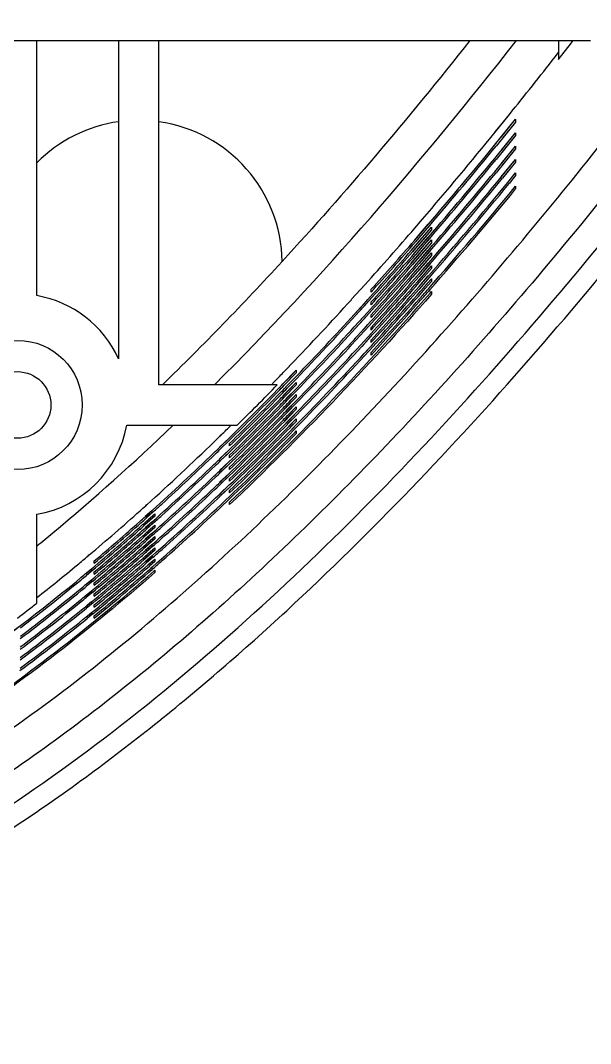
# Model space of a CAD drawing. Header units: millimetres. Extents: x 480 to 3134, y 272 to 1195.
# Drawn here: x 976.3 to 1004.5, y 321.3 to 372 of the extents above; entities that cross this region are included whole.
import ezdxf

# ---------------------------------------------------------------- set-up
doc = ezdxf.new("R2010")
doc.units = ezdxf.units.MM

msp = doc.modelspace()

# ---------------------------------------------------------------- linework, layer by layer
at = {"color": 7, "linetype": 'Continuous'}
for p, q in [((961.18, 370.982), (1004.548, 370.982)), ((977.137, 358.354), (977.137, 370.982)), ((981.18, 370.982), (981.18, 355.229)), ((983.18, 353.938), (983.18, 370.982)), ((1002.958, 370.982), (1002.958, 370.047)), ((1002.79, 370.18), (1002.958, 370.392)), ((1002.792, 370.179), (1002.958, 370.392)), ((999.8, 365.809), (1000.835, 367.086)), ((999.829, 366.456), (1000.532, 367.326)), ((1000.836, 366.948), (999.868, 365.754)), ((1000.09, 366.778), (1000.528, 367.33)), ((1000.124, 366.206), (1000.835, 367.086)), ((1000.836, 366.948), (1000.192, 366.151)), ((1000.835, 367.086), (1000.836, 366.948)), ((999.802, 365.15), (1000.838, 366.422)), ((999.826, 366.458), (1000.09, 366.778)), ((1000.126, 365.545), (1000.838, 366.422)), ((1000.838, 366.422), (1000.838, 366.283)), ((1000.838, 366.283), (999.87, 365.095)), ((1000.838, 366.283), (1000.194, 365.49)), ((999.803, 364.491), (1000.84, 365.758)), ((1000.84, 365.62), (999.871, 364.436)), ((1000.127, 364.885), (1000.84, 365.758)), ((1000.84, 365.62), (1000.195, 364.83)), ((1000.84, 365.758), (1000.84, 365.62)), ((1000.122, 364.23), (1000.841, 365.095)), ((1000.128, 364.226), (1000.841, 365.095)), ((1000.841, 364.958), (1000.19, 364.175)), ((1000.841, 364.958), (1000.195, 364.171)), ((1000.841, 365.095), (1000.841, 364.958)), ((1000.447, 363.962), (1000.841, 364.434)), ((1000.451, 363.959), (1000.841, 364.434)), ((1000.841, 364.434), (1000.841, 364.296)), ((1000.841, 364.296), (1000.515, 363.906)), ((1000.841, 364.296), (1000.518, 363.903)), ((1000.772, 363.692), (1000.84, 363.773)), ((1000.773, 363.691), (1000.84, 363.773)), ((1000.84, 363.773), (1000.84, 363.635)), ((995.828, 361.085), (996.52, 361.888)), ((995.845, 361.696), (996.229, 362.142)), ((996.053, 361.345), (996.516, 361.891)), ((996.582, 361.835), (996.054, 361.212)), ((996.587, 361.831), (996.054, 361.212)), ((995.66, 360.595), (996.68, 361.752)), ((996.68, 361.618), (995.726, 360.537)), ((995.826, 361.087), (996.053, 361.345)), ((995.985, 360.947), (996.68, 361.752)), ((996.68, 361.618), (996.051, 360.889)), ((996.68, 361.752), (996.68, 361.618)), ((995.662, 359.96), (996.68, 361.109)), ((995.671, 360.585), (995.985, 360.947)), ((996.68, 360.976), (995.729, 359.903)), ((996.051, 360.889), (995.737, 360.528)), ((995.83, 360.449), (996.52, 361.245)), ((996.054, 361.212), (995.892, 361.029)), ((996.054, 361.212), (995.894, 361.028)), ((995.987, 360.31), (996.68, 361.109)), ((996.68, 360.976), (996.053, 360.252)), ((996.055, 360.707), (996.516, 361.249)), ((996.582, 361.192), (996.055, 360.575)), ((996.587, 361.189), (996.055, 360.575)), ((996.68, 361.109), (996.68, 360.976)), ((995.665, 359.328), (996.68, 360.468)), ((995.673, 359.951), (995.987, 360.31)), ((996.68, 360.335), (995.731, 359.27)), ((995.828, 360.451), (996.055, 360.707)), ((995.832, 359.814), (996.521, 360.605)), ((996.055, 360.575), (995.894, 360.393)), ((996.055, 360.575), (995.896, 360.391)), ((995.988, 359.675), (996.68, 360.468)), ((996.68, 360.335), (996.054, 359.617)), ((996.057, 360.071), (996.517, 360.608)), ((996.583, 360.552), (996.057, 359.939)), ((996.587, 360.548), (996.057, 359.939)), ((996.68, 360.468), (996.68, 360.335)), ((996.053, 360.252), (995.739, 359.893)), ((995.83, 359.816), (996.057, 360.071)), ((995.834, 359.181), (996.521, 359.966)), ((996.057, 359.939), (995.896, 359.758)), ((996.057, 359.939), (995.897, 359.756)), ((995.982, 359.049), (996.68, 359.829)), ((995.99, 359.041), (996.68, 359.829)), ((996.058, 359.437), (996.517, 359.969)), ((996.583, 359.913), (996.059, 359.304)), ((996.587, 359.909), (996.059, 359.304)), ((996.68, 359.829), (996.68, 359.696)), ((995.675, 359.318), (995.988, 359.675)), ((996.054, 359.617), (995.741, 359.261)), ((995.832, 359.183), (996.058, 359.437)), ((996.059, 359.304), (995.898, 359.125)), ((996.059, 359.304), (995.899, 359.123)), ((996.68, 359.696), (996.048, 358.99)), ((996.68, 359.696), (996.055, 358.984)), ((996.059, 358.803), (996.517, 359.333)), ((996.059, 358.803), (996.521, 359.329)), ((996.583, 359.276), (996.06, 358.672)), ((996.587, 359.272), (996.06, 358.672)), ((992.698, 358.158), (993.393, 358.91)), ((996.298, 358.768), (996.68, 359.192)), ((996.303, 358.763), (996.68, 359.192)), ((996.68, 359.059), (996.364, 358.709)), ((996.68, 359.059), (996.368, 358.705)), ((996.68, 359.192), (996.68, 359.059)), ((993.68, 358.52), (993.68, 358.65)), ((996.452, 358.622), (996.518, 358.698)), ((996.456, 358.619), (996.522, 358.694)), ((996.583, 358.641), (996.518, 358.565)), ((996.588, 358.637), (996.522, 358.562)), ((996.614, 358.484), (996.68, 358.557)), ((996.615, 358.483), (996.68, 358.557)), ((996.68, 358.557), (996.68, 358.424)), ((992.843, 357.427), (993.334, 357.954)), ((992.85, 357.421), (993.522, 358.162)), ((993.336, 357.826), (992.908, 357.368)), ((993.588, 358.105), (992.914, 357.362)), ((993.334, 357.954), (993.52, 358.165)), ((993.584, 358.108), (993.336, 357.826)), ((993.68, 357.894), (993.68, 358.024)), ((992.845, 356.809), (993.337, 357.334)), ((992.852, 356.803), (993.523, 357.538)), ((993.588, 357.481), (992.916, 356.744)), ((993.337, 357.334), (993.52, 357.541)), ((993.585, 357.484), (993.338, 357.206)), ((993.68, 357.27), (993.68, 357.399)), ((992.854, 356.187), (993.523, 356.916)), ((993.338, 357.206), (992.91, 356.749)), ((993.588, 356.858), (992.918, 356.127)), ((993.34, 356.715), (993.521, 356.918)), ((993.585, 356.861), (993.341, 356.587)), ((993.68, 356.647), (993.68, 356.777)), ((992.847, 356.193), (993.34, 356.715)), ((993.341, 356.587), (992.912, 356.133)), ((993.16, 355.901), (993.524, 356.296)), ((993.589, 356.237), (993.224, 355.841)), ((993.342, 356.098), (993.521, 356.298)), ((993.585, 356.241), (993.344, 355.971)), ((993.157, 355.903), (993.342, 356.098)), ((993.344, 355.971), (993.222, 355.842)), ((993.68, 356.027), (993.68, 356.156)), ((993.345, 355.483), (993.521, 355.679)), ((993.345, 355.483), (993.524, 355.677)), ((993.585, 355.622), (993.347, 355.356)), ((993.589, 355.619), (993.347, 355.356)), ((993.68, 355.408), (993.68, 355.537)), ((989.628, 354.867), (989.691, 354.934)), ((989.636, 354.86), (989.699, 354.925)), ((989.313, 353.985), (989.98, 354.659)), ((989.322, 353.977), (989.62, 354.285)), ((989.98, 354.533), (989.376, 353.924)), ((989.98, 354.533), (989.384, 353.916)), ((989.464, 353.837), (990, 354.378)), ((989.471, 353.83), (990, 354.378)), ((990.002, 354.254), (989.527, 353.775)), ((990.002, 354.254), (989.534, 353.769)), ((989.62, 354.285), (989.98, 354.659)), ((989.98, 354.659), (989.98, 354.533)), ((989.041, 353.938), (983.18, 353.938)), ((988.745, 353.938), (988.885, 354.086)), ((988.745, 353.938), (988.887, 354.084)), ((989.315, 353.386), (989.98, 354.054)), ((989.98, 353.929), (989.378, 353.324)), ((989.98, 353.929), (989.386, 353.317)), ((989.466, 353.238), (990.003, 353.777)), ((989.473, 353.231), (990.003, 353.777)), ((989.621, 353.683), (989.98, 354.054)), ((989.98, 354.054), (989.98, 353.929)), ((989.324, 353.378), (989.621, 353.683)), ((989.98, 353.326), (989.38, 352.727)), ((989.98, 353.326), (989.388, 352.719)), ((990.004, 353.653), (989.528, 353.176)), ((990.004, 353.653), (989.535, 353.169)), ((989.617, 353.088), (989.98, 353.451)), ((989.622, 353.083), (989.98, 353.451)), ((989.98, 353.451), (989.98, 353.326)), ((989.98, 352.725), (989.381, 352.131)), ((989.98, 352.725), (989.389, 352.123)), ((989.467, 352.64), (990.006, 353.177)), ((989.474, 352.633), (990.006, 353.177)), ((990.007, 353.054), (989.53, 352.578)), ((990.007, 353.054), (989.536, 352.571)), ((989.618, 352.49), (989.98, 352.85)), ((989.623, 352.485), (989.98, 352.85)), ((989.98, 352.85), (989.98, 352.725)), ((989.468, 352.044), (990.009, 352.58)), ((989.476, 352.037), (989.771, 352.337)), ((990.01, 352.456), (989.531, 351.982)), ((990.01, 352.456), (989.537, 351.975)), ((989.619, 351.894), (989.98, 352.251)), ((989.624, 351.889), (989.98, 352.251)), ((989.771, 352.337), (990.009, 352.58)), ((989.98, 352.251), (989.98, 352.126)), ((981.588, 351.938), (987.057, 351.938)), ((989.98, 352.126), (989.681, 351.831)), ((989.98, 352.126), (989.685, 351.827)), ((989.768, 351.744), (990.011, 351.984)), ((989.771, 351.74), (990.011, 351.984)), ((990.013, 351.861), (989.83, 351.681)), ((990.013, 351.861), (989.833, 351.678)), ((986.181, 350.85), (986.65, 351.293)), ((986.188, 350.843), (986.65, 351.293)), ((986.201, 351.408), (986.262, 351.467)), ((986.208, 351.401), (986.268, 351.46)), ((986.652, 351.173), (986.242, 350.786)), ((986.652, 351.173), (986.248, 350.78)), ((989.918, 351.592), (989.98, 351.653)), ((989.919, 351.591), (989.98, 351.653)), ((989.98, 351.653), (989.98, 351.528)), ((986.183, 350.269), (986.654, 350.711)), ((986.19, 350.262), (986.654, 350.711)), ((986.68, 350.907), (986.68, 351.029)), ((986.656, 350.591), (986.244, 350.204)), ((986.536, 350.475), (986.25, 350.198)), ((986.656, 350.591), (986.536, 350.475)), ((986.68, 350.322), (986.68, 350.444)), ((986.184, 349.689), (986.657, 350.131)), ((986.191, 349.682), (986.657, 350.131)), ((986.659, 350.011), (986.245, 349.625)), ((986.659, 350.011), (986.251, 349.618)), ((986.68, 349.74), (986.68, 349.861)), ((986.186, 349.111), (986.661, 349.552)), ((986.193, 349.104), (986.661, 349.552)), ((986.663, 349.433), (986.246, 349.047)), ((986.663, 349.433), (986.252, 349.04)), ((986.68, 349.159), (986.68, 349.279)), ((986.188, 348.535), (986.665, 348.975)), ((986.194, 348.528), (986.665, 348.975)), ((986.667, 348.856), (986.248, 348.47)), ((986.667, 348.856), (986.254, 348.464)), ((986.68, 348.579), (986.68, 348.7)), ((986.476, 348.223), (986.668, 348.4)), ((986.479, 348.22), (986.668, 348.4)), ((986.67, 348.281), (986.536, 348.158)), ((986.67, 348.281), (986.538, 348.156)), ((986.68, 348.001), (986.68, 348.122)), ((982.497, 347.423), (982.835, 347.719)), ((982.508, 347.412), (982.842, 347.712)), ((982.513, 347.96), (982.571, 348.012)), ((982.525, 347.947), (982.583, 347.999)), ((982.893, 347.653), (982.556, 347.357)), ((982.899, 347.646), (982.566, 347.346)), ((977.137, 343.126), (977.137, 347.522)), ((982.98, 347.436), (982.423, 346.954)), ((982.98, 347.436), (982.488, 346.996)), ((982.499, 346.863), (982.835, 347.156)), ((982.509, 346.851), (982.842, 347.149)), ((982.643, 347.262), (982.98, 347.554)), ((982.648, 347.256), (982.98, 347.554)), ((982.98, 347.554), (982.98, 347.436)), ((982.98, 346.873), (982.425, 346.396)), ((982.488, 346.996), (982.431, 346.945)), ((982.98, 346.873), (982.49, 346.437)), ((982.893, 347.09), (982.557, 346.797)), ((982.9, 347.083), (982.567, 346.786)), ((982.644, 346.701), (982.98, 346.99)), ((982.649, 346.695), (982.98, 346.99)), ((982.98, 346.99), (982.98, 346.873)), ((982.98, 346.312), (982.427, 345.839)), ((982.49, 346.437), (982.433, 346.387)), ((982.98, 346.312), (982.492, 345.88)), ((982.501, 346.305), (982.836, 346.595)), ((982.511, 346.293), (982.843, 346.587)), ((982.893, 346.528), (982.559, 346.239)), ((982.9, 346.521), (982.569, 346.227)), ((982.645, 346.142), (982.98, 346.429)), ((982.65, 346.136), (982.98, 346.429)), ((982.98, 346.429), (982.98, 346.312)), ((982.98, 345.752), (982.429, 345.284)), ((982.492, 345.88), (982.435, 345.83)), ((982.98, 345.752), (982.494, 345.325)), ((982.502, 345.748), (982.836, 346.035)), ((982.513, 345.736), (982.843, 346.027)), ((982.894, 345.968), (982.56, 345.682)), ((982.9, 345.961), (982.57, 345.67)), ((982.647, 345.585), (982.98, 345.868)), ((982.652, 345.579), (982.98, 345.868)), ((982.98, 345.868), (982.98, 345.752)), ((979.668, 345.479), (979.724, 345.525)), ((979.679, 345.467), (979.734, 345.513)), ((979.98, 345.101), (979.98, 345.215)), ((982.494, 345.325), (982.437, 345.275)), ((982.504, 345.193), (982.837, 345.477)), ((982.515, 345.181), (982.844, 345.469)), ((982.894, 345.41), (982.562, 345.126)), ((982.9, 345.402), (982.572, 345.114)), ((982.648, 345.029), (982.98, 345.309)), ((982.653, 345.023), (982.98, 345.309)), ((982.98, 345.193), (982.705, 344.962)), ((982.98, 345.193), (982.709, 344.957)), ((982.98, 345.309), (982.98, 345.193)), ((979.531, 344.57), (979.668, 344.68)), ((979.533, 344.568), (979.842, 344.826)), ((979.9, 344.76), (979.588, 344.5)), ((979.896, 344.764), (979.66, 344.56)), ((979.668, 344.68), (979.84, 344.829)), ((979.98, 344.554), (979.98, 344.667)), ((982.78, 344.872), (982.837, 344.92)), ((982.788, 344.863), (982.844, 344.912)), ((982.894, 344.853), (982.837, 344.804)), ((982.901, 344.845), (982.844, 344.796)), ((982.923, 344.704), (982.98, 344.752)), ((982.924, 344.703), (982.98, 344.752)), ((982.98, 344.752), (982.98, 344.636)), ((979.533, 344.028), (979.661, 344.129)), ((979.535, 344.025), (979.843, 344.28)), ((979.66, 344.56), (979.587, 344.501)), ((979.9, 344.214), (979.59, 343.957)), ((979.896, 344.219), (979.653, 344.01)), ((979.661, 344.129), (979.84, 344.284)), ((979.98, 344.008), (979.98, 344.122)), ((979.535, 343.487), (979.654, 343.58)), ((979.537, 343.484), (979.843, 343.736)), ((979.653, 344.01), (979.588, 343.958)), ((979.9, 343.67), (979.591, 343.416)), ((979.896, 343.675), (979.646, 343.461)), ((979.654, 343.58), (979.84, 343.74)), ((979.98, 343.464), (979.98, 343.577)), ((979.539, 342.945), (979.844, 343.194)), ((979.646, 343.461), (979.59, 343.417)), ((979.9, 343.128), (979.593, 342.876)), ((979.896, 343.132), (979.639, 342.914)), ((979.647, 343.033), (979.841, 343.198)), ((979.537, 342.947), (979.647, 343.033)), ((979.639, 342.914), (979.592, 342.877)), ((979.897, 342.591), (979.632, 342.368)), ((979.901, 342.586), (979.632, 342.368)), ((979.64, 342.487), (979.841, 342.657)), ((979.64, 342.487), (979.844, 342.653)), ((979.98, 342.922), (979.98, 343.034)), ((979.98, 342.381), (979.98, 342.493)), ((975.852, 341.667), (976.332, 342.016)), ((975.91, 341.696), (976.332, 342.016))]:
    msp.add_line(p, q, dxfattribs=at)
at = {"color": 3, "linetype": 'Continuous'}
for radius in [3.2, 1.65]:
    msp.add_circle((976.18, 352.938), radius, dxfattribs=at)
at = {"color": 7, "linetype": 'Continuous'}
for centre, radius, start, end in [((802.953, 526.035), 253.641, 322.04853, 322.31596), ((813.103, 518.091), 240.541, 321.18748, 322.05425), ((982.18, 359.938), 7.1, 98.0967, 135.2514), ((982.18, 359.938), 7.1, 0.8644, 81.9033), ((835.426, 499.98), 211.794, 319.39712, 320.91728), ((836.375, 499.181), 210.941, 319.3933, 320.78202), ((836.375, 499.181), 211.028, 319.39343, 320.78214), ((838.188, 497.661), 208.994, 319.25256, 320.65093), ((838.188, 497.661), 209.081, 319.25269, 320.65105), ((839.975, 496.155), 207.075, 319.11123, 320.51889), ((839.975, 496.155), 207.163, 319.11136, 320.51901), ((840.867, 495.407), 206.331, 318.97202, 320.52207), ((841.75, 494.666), 205.597, 318.8325, 320.52497), ((840.867, 495.407), 206.419, 318.97215, 320.52208), ((841.749, 494.667), 205.685, 318.83264, 320.52486), ((842.623, 493.932), 204.876, 318.69271, 320.52756), ((842.622, 493.933), 204.964, 318.69285, 320.52733), ((853.878, 484.158), 187.488, 318.08439, 319.21873), ((854.685, 483.442), 186.795, 318.0818, 319.07782), ((854.849, 483.299), 186.665, 318.05119, 319.07816), ((856.325, 481.992), 184.816, 317.93162, 318.9355), ((856.326, 481.992), 184.903, 317.93196, 318.93556), ((856.259, 482.05), 185.113, 317.93271, 318.93579), ((856.42, 481.909), 184.987, 317.90199, 318.93613), ((879.391, 460.749), 149.053, 314.22552, 317.49699), ((857.867, 480.621), 183.171, 317.78199, 318.79288), ((857.867, 480.621), 183.259, 317.78235, 318.79294), ((857.806, 480.676), 183.463, 317.78309, 318.79319), ((859.381, 479.268), 181.561, 317.63185, 318.6497), ((857.963, 480.536), 183.341, 317.75226, 318.79353), ((860.118, 478.611), 180.991, 317.48327, 318.65173), ((860.845, 477.962), 180.436, 317.33449, 318.65332), ((859.38, 479.269), 181.649, 317.63222, 318.64976), ((860.116, 478.613), 181.082, 317.48364, 318.65165), ((859.324, 479.319), 181.846, 317.63296, 318.65004), ((859.478, 479.181), 181.727, 317.60202, 318.65038), ((860.273, 478.47), 180.992, 317.48378, 318.61068), ((976.18, 352.938), 5.5, 24.62, 79.9736), ((860.842, 477.965), 180.528, 317.33487, 318.65308), ((860.582, 478.192), 180.663, 317.45234, 318.58072), ((854.878, 483.261), 188.626, 318.45879, 318.64017), ((855.046, 483.112), 188.489, 318.42876, 318.64042), ((870.379, 469.232), 165.238, 316.22951, 317.7583), ((861.747, 477.142), 179.427, 317.33268, 318.46661), ((862.05, 476.867), 179.105, 317.30114, 318.43651), ((871.295, 468.372), 164.577, 316.15999, 317.61141), ((871.428, 468.248), 164.482, 316.12802, 317.61186), ((872.608, 467.138), 163.194, 316.00149, 317.46068), ((872.739, 467.015), 163.102, 315.96945, 317.46114), ((873.901, 465.917), 161.835, 315.84261, 317.30949), ((874.03, 465.795), 161.745, 315.8105, 317.30996), ((874.528, 465.326), 161.392, 315.68624, 317.31156), ((874.656, 465.206), 161.304, 315.65412, 317.31191), ((875.403, 464.497), 160.606, 315.52851, 317.25283), ((875.661, 464.251), 160.337, 315.4957, 317.2219), ((877.663, 462.306), 155.187, 316.02021, 316.18195), ((879.124, 460.895), 153.155, 315.78085, 316.02037), ((884.103, 456.027), 146.404, 314.68587, 315.78825), ((880.128, 459.918), 152.14, 315.70522, 315.86612), ((880.116, 459.93), 152.245, 315.70535, 315.86604), ((880.121, 459.925), 152.36, 315.70538, 315.86586), ((880.108, 459.937), 152.466, 315.70542, 315.86569), ((885.432, 454.71), 144.708, 314.38446, 315.71468), ((885.549, 454.594), 144.63, 314.35071, 315.71532), ((885.669, 454.475), 144.583, 314.31765, 315.71584), ((885.788, 454.356), 144.502, 314.28286, 315.71643), ((881.323, 458.751), 150.89, 315.54414, 315.70545), ((881.311, 458.762), 150.993, 315.54426, 315.70537), ((881.313, 458.761), 151.113, 315.54428, 315.70516), ((886.562, 453.578), 143.527, 314.21675, 315.55364), ((886.678, 453.462), 143.451, 314.18295, 315.55427), ((886.797, 453.343), 143.404, 314.14788, 315.5548), ((886.915, 453.225), 143.325, 314.11301, 315.55539), ((882.501, 457.594), 149.657, 315.38265, 315.54436), ((882.49, 457.605), 149.76, 315.38277, 315.54428), ((881.3, 458.773), 151.218, 315.54431, 315.70498), ((881.261, 458.811), 151.395, 315.54436, 315.70467), ((887.675, 452.456), 142.366, 314.0487, 315.39218), ((887.789, 452.342), 142.292, 314.01485, 315.39282), ((888.228, 451.9), 142.001, 313.88295, 315.39502), ((887.908, 452.222), 142.245, 313.97772, 315.39335), ((888.023, 452.106), 142.168, 313.94277, 315.39393), ((882.489, 457.605), 149.883, 315.38276, 315.54403), ((882.477, 457.617), 149.987, 315.38279, 315.54385), ((882.442, 457.652), 150.159, 315.38286, 315.54356), ((976.18, 352.938), 5.5, 280.0264, 349.5243), ((903.866, 435.393), 115.62, 309.82887, 313.79606), ((889.203, 450.892), 138.954, 314.31006, 314.59152), ((888.339, 451.788), 141.93, 313.84913, 315.3955), ((888.771, 451.353), 141.649, 313.71723, 315.39712), ((888.881, 451.243), 141.581, 313.68343, 315.39744), ((888.461, 451.666), 141.88, 313.80994, 315.39586), ((888.575, 451.551), 141.805, 313.77498, 315.39629), ((889.006, 451.116), 141.524, 313.64212, 315.39764), ((889.119, 451.002), 141.451, 313.60716, 315.39791), ((890.967, 449.085), 136.429, 314.10511, 314.27463), ((889.306, 450.814), 141.309, 313.55153, 315.39845), ((889.413, 450.705), 141.243, 313.51776, 315.39862), ((897.41, 442.368), 127.122, 312.06808, 314.12682), ((892.045, 447.971), 135.266, 313.9362, 314.10575), ((892.036, 447.98), 135.366, 313.93614, 314.10546), ((897.893, 441.845), 126.796, 312.064, 313.95411), ((897.207, 442.571), 127.883, 312.32702, 313.94942), ((893.085, 446.892), 134.186, 313.76557, 313.93546), ((893.078, 446.899), 134.284, 313.7655, 313.93516), ((898.827, 440.84), 125.844, 311.88324, 313.78345), ((898.148, 441.564), 126.924, 312.14951, 313.77873), ((894.107, 445.825), 133.128, 313.59461, 313.76481), ((899.74, 439.852), 124.918, 311.70232, 313.61245), ((899.068, 440.572), 125.99, 311.97187, 313.6077), ((894.1, 445.832), 133.225, 313.59453, 313.7645), ((900.633, 438.879), 124.016, 311.52128, 313.44112), ((899.969, 439.595), 125.08, 311.79412, 313.43634), ((895.109, 444.772), 132.094, 313.42333, 313.59382), ((895.103, 444.778), 132.189, 313.42325, 313.59351), ((901.074, 438.403), 123.786, 311.34365, 313.44374), ((901.509, 437.93), 123.563, 311.16622, 313.44545), ((900.41, 439.12), 124.851, 311.61934, 313.43824), ((900.846, 438.648), 124.628, 311.44479, 313.43923), ((907.333, 431.364), 112.304, 310.14207, 311.84009), ((903.348, 435.855), 118.308, 311.82708, 312.00856), ((902.007, 437.342), 120.784, 312.04562, 312.31387), ((907.746, 430.886), 112.059, 310.13626, 311.65932), ((904.143, 434.967), 117.503, 311.64901, 311.82963), ((904.141, 434.969), 117.593, 311.64907, 311.82941), ((904.081, 435.036), 117.805, 311.65075, 311.82977), ((902.864, 436.393), 119.925, 311.86488, 312.13642), ((913.164, 424.459), 101.268, 309.17732, 309.75143), ((908.126, 430.45), 111.691, 309.94864, 311.66397), ((908.501, 430.01), 111.199, 309.94661, 311.48081), ((907.827, 430.793), 112.023, 310.0975, 311.65992), ((908.503, 430.009), 111.32, 309.9476, 311.47837), ((904.913, 434.101), 116.642, 311.47034, 311.6505), ((904.961, 434.047), 116.691, 311.46807, 311.64877), ((904.959, 434.049), 116.781, 311.46812, 311.64855), ((904.893, 434.123), 117.003, 311.46984, 311.6489), ((903.701, 435.462), 119.092, 311.684, 311.95884), ((908.876, 429.578), 110.959, 309.76, 311.48306), ((909.245, 429.144), 110.477, 309.75799, 311.29988), ((908.582, 429.917), 111.286, 309.90885, 311.47896), ((905.709, 433.201), 115.859, 311.2894, 311.46958), ((905.761, 433.142), 115.902, 311.28704, 311.4678), ((905.759, 433.144), 115.993, 311.28709, 311.46757), ((905.69, 433.222), 116.219, 311.28886, 311.46794), ((904.519, 434.545), 118.283, 311.503, 311.78117), ((909.612, 428.718), 110.247, 309.57144, 311.30207), ((909.973, 428.29), 109.774, 309.56945, 311.11889), ((909.245, 429.144), 110.6, 309.75899, 311.29734), ((909.323, 429.054), 110.568, 309.72025, 311.29792), ((906.49, 432.312), 115.095, 311.10839, 311.28859), ((906.543, 432.251), 115.135, 311.10596, 311.28675), ((906.541, 432.253), 115.226, 311.106, 311.28651), ((905.319, 433.644), 117.497, 311.3219, 311.60343), ((911.975, 425.89), 105.127, 309.71356, 309.90256), ((911.262, 426.743), 106.239, 309.90256, 310.09008), ((910.332, 427.871), 109.554, 309.38298, 311.12102), ((910.334, 427.868), 109.638, 309.38376, 311.12075), ((909.971, 428.292), 109.899, 309.57046, 311.11625), ((910.047, 428.203), 109.869, 309.53174, 311.11683), ((910.335, 427.867), 109.759, 309.38476, 311.1186), ((910.41, 427.78), 109.731, 309.34612, 311.11894), ((906.472, 432.333), 115.454, 311.10782, 311.2869), ((906.101, 432.756), 116.733, 311.14073, 311.42564), ((914.819, 422.441), 100.656, 308.25163, 309.72259), ((910.688, 427.454), 109.425, 309.19771, 311.12201), ((910.69, 427.452), 109.51, 309.1985, 311.12142), ((910.693, 427.449), 109.627, 309.19948, 311.11981), ((910.767, 427.362), 109.601, 309.16094, 311.11991), ((916.647, 420.177), 98.43, 307.32153, 309.5529), ((916.577, 420.265), 98.456, 307.36773, 309.55246), ((912.531, 425.221), 104.853, 309.53229, 309.71776), ((912.521, 425.233), 104.956, 309.53186, 309.71695), ((917.25, 419.415), 97.877, 307.11934, 309.36465), ((917.182, 419.501), 97.9, 307.16554, 309.36424), ((913.205, 424.406), 104.215, 309.34406, 309.52934), ((913.196, 424.417), 104.317, 309.34362, 309.52853), ((918.621, 417.632), 94.738, 307.40888, 308.14553), ((917.838, 418.667), 97.346, 306.91751, 309.17652), ((917.771, 418.752), 97.366, 306.96369, 309.17613), ((913.864, 423.604), 103.596, 309.15597, 309.34104), ((913.856, 423.614), 103.697, 309.15551, 309.34021), ((918.122, 418.31), 97.308, 306.71993, 309.1768), ((918.056, 418.393), 97.327, 306.76594, 309.17674), ((918.645, 417.638), 96.876, 306.51948, 309.01605), ((918.513, 417.809), 97.005, 306.56632, 309.061)]:
    msp.add_arc(centre, radius, start, end, dxfattribs=at)
for points in [[(1038.5, 413.194), (1035.681, 408.311), (1030.041, 398.839), (1021.57, 385.588), (1013.086, 373.381), (1004.584, 362.301), (996.055, 352.436), (987.49, 343.87), (978.875, 336.689), (970.193, 330.97), (961.429, 326.796), (952.583, 324.247), (943.68, 323.388), (934.777, 324.247), (925.93, 326.796), (917.166, 330.97), (908.484, 336.689), (899.869, 343.87), (891.305, 352.436), (882.776, 362.301), (874.273, 373.381), (865.789, 385.588), (857.319, 398.839), (851.679, 408.311), (848.86, 413.194)], [(985.934, 353.938), (991.284, 359.275), (996.222, 365.034), (1000.883, 370.982)], [(986.68, 348.122), (990.153, 351.413), (993.453, 354.891), (996.615, 358.483)], [(996.68, 358.424), (993.498, 354.811), (990.177, 351.311), (986.68, 348.001)], [(972.98, 337.048), (976.463, 339.365), (979.772, 341.953), (982.924, 344.703)], [(982.98, 344.636), (979.811, 341.872), (976.483, 339.27), (972.98, 336.943)]]:
    msp.add_open_spline(points, degree=3, dxfattribs=at)
for points, knots in [([(847.678, 412.511), (850.534, 407.564), (856.377, 397.746), (865.633, 383.32), (875.516, 369.314), (886.221, 355.917), (898.019, 343.468), (909.117, 334.383), (918.94, 328.522), (926.806, 325.068), (935.108, 322.83), (943.68, 322.05), (952.251, 322.83), (960.554, 325.068), (968.419, 328.522), (978.243, 334.383), (989.341, 343.468), (1001.139, 355.917), (1011.844, 369.314), (1021.726, 383.32), (1030.982, 397.746), (1036.826, 407.565), (1039.682, 412.511)], [0, 0, 0, 0, 0.062523, 0.125044, 0.187562, 0.250075, 0.312574, 0.375037, 0.406288, 0.437532, 0.468769, 0.499999, 0.53123, 0.562467, 0.593711, 0.624963, 0.687427, 0.749926, 0.812438, 0.874957, 0.937478, 1, 1, 1, 1]), ([(846.812, 412.012), (849.69, 407.027), (855.579, 397.134), (864.91, 382.601), (874.878, 368.494), (885.68, 355.011), (895.616, 344.567), (904.323, 337.023), (913.588, 330.21), (923.891, 324.795), (935.043, 321.828), (943.68, 321.052), (952.317, 321.828), (963.468, 324.795), (973.771, 330.21), (983.037, 337.023), (991.743, 344.567), (1001.68, 355.011), (1012.481, 368.494), (1022.449, 382.601), (1031.78, 397.134), (1037.669, 407.027), (1040.547, 412.012)], [0, 0, 0, 0, 0.062531, 0.125061, 0.187588, 0.250109, 0.312616, 0.343879, 0.375139, 0.437522, 0.468764, 0.499999, 0.531236, 0.562478, 0.624861, 0.656122, 0.687384, 0.749891, 0.812412, 0.87494, 0.937469, 1, 1, 1, 1]), ([(944.93, 325.416), (946.984, 325.474), (951.091, 325.877), (959.11, 327.759), (968.601, 331.901), (978.875, 338.779), (988.199, 346.876), (996.748, 355.773), (1007.326, 368.362), (1014.531, 378.385), (1019.118, 385.202)], [0, 0, 0, 0, 0.062529, 0.12508, 0.249989, 0.374973, 0.499981, 0.624997, 0.750014, 1, 1, 1, 1]), ([(998.577, 370.982), (997.047, 369.052), (994.004, 365.337), (990.849, 361.755), (989.279, 360.045)], [0, 0, 0, 0, 0.511699, 1, 1, 1, 1])]:
    msp.add_open_spline(points, degree=3, knots=knots, dxfattribs=at)

doc.saveas('drawing.dxf')
